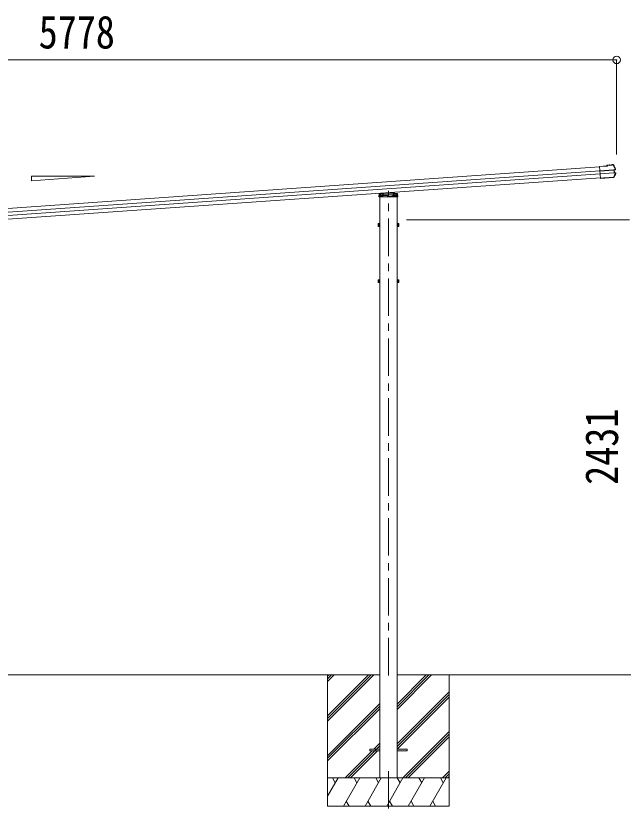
# Model space of a CAD drawing. Units: millimetres at full size, sheet at 1:40; details may follow other scales. Extents: x -11243 to 11243, y -7760 to 7760.
# Drawn here: x 4023 to 7268, y -4551 to -288 of the extents above; entities that cross this region are included whole.
import ezdxf
from ezdxf.enums import TextEntityAlignment as Align

# ---------------------------------------------------------------- set-up
doc = ezdxf.new("R2010")
doc.units = ezdxf.units.MM
doc.header["$LTSCALE"] = 40
doc.header["$PDMODE"] = 32
doc.header["$PDSIZE"] = 40
doc.linetypes.add('CHAIN1', pattern=[8, 5, -1, 1, -1])
doc.linetypes.add('DASHED1', pattern=[1.8, 1.2, -0.6])
for name, color, linetype, lineweight in [('0-0_0', 7, 'Continuous', 9), ('0-1_本体', 5, 'CHAIN1', 9), ('0-3_ELV2', 4, 'Continuous', 9), ('0-6_OTH_LINE', 6, 'Continuous', 9), ('0-7_SHAPE', 4, 'Continuous', 9)]:
    doc.layers.add(name, color=color, linetype=linetype, lineweight=lineweight)
doc.styles.add('ＭＳ ゴシック', font='')
doc.styles.get('ＭＳ ゴシック').set_extended_font_data('MS Gothic')

msp = doc.modelspace()

# ---------------------------------------------------------------- linework, layer by layer
at = {"layer": '0-0_0'}
for p, q in [((2760.66, -3807.74), (5967.66, -3807.74)), ((5689.16, -3807.74), (5689.16, -4507.74)), ((5689.16, -4026.72), (5908.14, -3807.74)), ((5689.16, -4040.86), (5922.28, -3807.74)), ((5689.16, -4055), (5936.43, -3807.74)), ((5689.16, -3842.87), (5724.29, -3807.74)), ((5689.16, -3828.73), (5710.15, -3807.74)), ((5689.16, -3814.58), (5696.01, -3807.74)), ((6060.66, -3991.87), (6244.79, -3807.74)), ((6060.66, -3977.73), (6230.65, -3807.74)), ((6060.66, -3963.58), (6216.51, -3807.74)), ((6060.66, -3807.74), (7044.41, -3807.74)), ((6339.16, -3807.74), (6339.16, -4507.74)), ((6060.66, -4175.71), (6339.16, -3897.22)), ((6060.66, -4189.86), (6339.16, -3911.36)), ((5689.16, -4238.85), (5967.66, -3960.35)), ((6061.42, -4203.24), (6339.16, -3925.5)), ((5689.16, -4252.99), (5967.66, -3974.49)), ((5689.16, -4267.13), (5967.66, -3988.63)), ((6090.77, -4357.74), (6339.16, -4109.35)), ((6104.91, -4357.74), (6339.16, -4123.49)), ((5936.9, -4203.24), (5967.66, -4172.48)), ((6119.05, -4357.74), (6339.16, -4137.63)), ((5782.4, -4357.74), (5927.9, -4212.24)), ((5796.54, -4357.74), (5967.66, -4186.62)), ((5810.69, -4357.74), (5956.19, -4212.24)), ((6302.9, -4357.74), (6339.16, -4321.48)), ((6317.04, -4357.74), (6339.16, -4335.62)), ((5689.16, -4357.74), (6339.16, -4357.74)), ((5689.16, -4454.99), (5745.31, -4357.74)), ((5730.31, -4383.72), (5715.31, -4357.74)), ((5774.18, -4507.74), (5860.78, -4357.74)), ((5845.78, -4383.72), (5830.78, -4357.74)), ((5889.65, -4507.74), (5976.25, -4357.74)), ((5961.25, -4383.72), (5946.25, -4357.74)), ((6005.12, -4507.74), (6091.72, -4357.74)), ((6076.72, -4383.72), (6061.72, -4357.74)), ((6120.59, -4507.74), (6207.19, -4357.74)), ((6192.19, -4383.72), (6177.19, -4357.74)), ((6236.06, -4507.74), (6322.66, -4357.74)), ((6292.66, -4357.74), (6307.66, -4383.72)), ((6331.19, -4357.74), (6339.16, -4349.76)), ((5689.16, -4507.74), (6339.16, -4507.74)), ((5789.18, -4481.76), (5804.17, -4507.74)), ((5904.65, -4481.76), (5919.65, -4507.74)), ((6020.12, -4481.76), (6035.12, -4507.74)), ((6135.59, -4481.76), (6150.59, -4507.74)), ((6251.06, -4481.76), (6266.06, -4507.74))]:
    msp.add_line(p, q, dxfattribs=at)
at = {"layer": '0-1_本体'}
for p, q in [((6014.16, -3810.24), (6014.16, -1221.55)), ((6014.16, -4321.61), (6014.16, -4550.61))]:
    msp.add_line(p, q, dxfattribs=at)
at = {"layer": '0-3_ELV2'}
for p, q in [((7143.17, -1094.46), (1570.77, -1484.12)), ((7182.25, -1088.54), (7142.95, -1091.29)), ((7147.46, -1155.73), (7142.95, -1091.29)), ((7143.06, -1092.79), (7183.86, -1089.93)), ((7194.82, -1083.25), (7181.95, -1084.15)), ((7181.95, -1084.15), (7182.25, -1088.54)), ((7194.92, -1084.75), (7183.55, -1085.55)), ((7183.86, -1089.93), (7183.55, -1085.55)), ((7183.55, -1085.55), (7184.13, -1086.13)), ((7184.57, -1090.56), (7183.86, -1089.93)), ((7194.93, -1084.78), (7193.63, -1084.87)), ((7193.63, -1084.87), (7193.76, -1086.83)), ((7193.76, -1086.83), (7210.72, -1085.65)), ((7194.92, -1084.75), (7194.82, -1083.25)), ((7194.82, -1083.25), (7195.02, -1083.85)), ((7194.92, -1084.75), (7194.93, -1084.78)), ((7194.93, -1084.78), (7194.96, -1085.25)), ((7209.31, -1084.24), (7194.96, -1085.25)), ((7199.15, -1084.95), (7199.25, -1086.45)), ((7205.24, -1086.03), (7205.13, -1084.53)), ((7209.06, -1082.87), (7209.18, -1082.25)), ((7214.35, -1081.88), (7209.18, -1082.25)), ((7209.31, -1084.24), (7209.28, -1083.78)), ((7210.72, -1085.65), (7210.58, -1083.69)), ((7144.59, -1114.77), (1572.19, -1504.43)), ((7145.8, -1132), (1573.39, -1521.67)), ((7144.63, -1115.24), (7217.53, -1110.15)), ((7217.62, -1111.38), (7144.71, -1116.48)), ((7218.59, -1125.25), (7145.68, -1130.34)), ((7145.77, -1131.58), (7218.68, -1126.48)), ((7217.56, -1149.32), (7170.5, -1152.61)), ((7216.74, -1150.89), (7170.6, -1154.11)), ((7219.02, -1110.04), (7219.94, -1109.98)), ((7219.39, -1111.37), (7219.9, -1111.33)), ((7219.57, -1126.36), (7219.8, -1126.34)), ((7225.85, -1108.39), (7219.94, -1109.98)), ((7219.94, -1109.98), (7221.08, -1126.31)), ((7220.17, -1126.37), (7221.08, -1126.31)), ((7220.86, -1124.97), (7220.34, -1125.01)), ((7220.6, -1111.17), (7221.52, -1111.11)), ((7221.08, -1126.31), (7227.12, -1127.05)), ((7221.57, -1125.04), (7222.49, -1124.97)), ((7147.22, -1152.31), (1574.81, -1541.98)), ((7164.11, -1153.06), (7147.35, -1154.23)), ((7154.91, -1154.81), (7147.43, -1155.33)), ((7164.22, -1154.56), (7147.46, -1155.73)), ((7154.94, -1155.21), (7154.83, -1153.71)), ((7164.11, -1153.06), (7164.28, -1152.68)), ((7164.11, -1153.06), (7164.22, -1154.56)), ((7164.22, -1154.56), (7164.39, -1154.18)), ((7164.28, -1152.68), (7170.27, -1152.26)), ((7164.28, -1152.68), (7164.39, -1154.18)), ((7164.39, -1154.18), (7170.37, -1153.76)), ((7170.27, -1152.26), (7170.5, -1152.61)), ((7170.5, -1152.61), (7170.6, -1154.11)), ((5965.74, -1235.66), (6014.16, -1232.28)), ((6014.16, -1232.28), (6062.58, -1235.66)), ((6043.98, -1229.74), (6044.26, -1234.38)), ((5965.22, -1244.17), (6014.16, -1240.75)), ((5967.66, -4357.74), (5967.66, -1254.68)), ((6014.16, -1240.75), (6063.1, -1244.17)), ((6060.66, -4357.74), (6060.66, -1254.68)), ((6063.51, -1236.6), (6064.61, -1254.68)), ((5958.96, -1397.98), (5959.54, -1396.97)), ((5958.96, -1397.98), (5958.96, -1410.98)), ((5964.46, -1396.97), (5959.54, -1396.97)), ((5964.46, -1400.72), (5959.54, -1400.72)), ((5964.45, -1404.78), (5966.06, -1404.78)), ((5964.46, -1396.77), (5964.46, -1411.78)), ((5966.06, -1397.23), (5964.46, -1397.23)), ((5964.46, -1403.78), (5966.06, -1403.78)), ((6062.26, -1397.23), (6063.86, -1397.23)), ((6063.86, -1403.78), (6062.26, -1403.78)), ((6063.87, -1404.78), (6062.26, -1404.78)), ((6063.86, -1396.77), (6063.86, -1411.78)), ((6063.86, -1396.77), (6068.78, -1396.77)), ((6063.86, -1400.52), (6068.78, -1400.52)), ((6069.36, -1397.78), (6068.78, -1396.77)), ((6069.36, -1397.78), (6069.36, -1410.78)), ((5958.96, -1410.98), (5959.54, -1411.98)), ((5964.46, -1408.23), (5959.54, -1408.23)), ((5964.46, -1411.98), (5959.54, -1411.98)), ((5964.46, -1411.33), (5966.06, -1411.33)), ((6063.86, -1411.33), (6062.26, -1411.33)), ((6063.86, -1408.03), (6068.78, -1408.03)), ((6063.86, -1411.78), (6068.78, -1411.78)), ((6069.36, -1410.78), (6068.78, -1411.78)), ((5958.96, -1697.98), (5959.54, -1696.97)), ((5958.96, -1697.98), (5958.96, -1710.98)), ((5964.46, -1696.97), (5959.54, -1696.97)), ((5964.46, -1700.72), (5959.54, -1700.72)), ((5964.45, -1704.78), (5966.06, -1704.78)), ((5964.46, -1696.77), (5964.46, -1711.78)), ((5966.06, -1697.23), (5964.46, -1697.23)), ((5964.46, -1703.78), (5966.06, -1703.78)), ((6062.26, -1697.23), (6063.86, -1697.23)), ((6063.86, -1703.78), (6062.26, -1703.78)), ((6063.87, -1704.78), (6062.26, -1704.78)), ((6063.86, -1696.77), (6063.86, -1711.78)), ((6063.86, -1696.77), (6068.78, -1696.77)), ((6063.86, -1700.52), (6068.78, -1700.52)), ((6069.36, -1697.78), (6068.78, -1696.77)), ((6069.36, -1697.78), (6069.36, -1710.78)), ((5958.96, -1710.98), (5959.54, -1711.98)), ((5964.46, -1708.23), (5959.54, -1708.23)), ((5964.46, -1711.98), (5959.54, -1711.98)), ((5964.46, -1711.33), (5966.06, -1711.33)), ((6063.86, -1711.33), (6062.26, -1711.33)), ((6063.86, -1708.03), (6068.78, -1708.03)), ((6063.86, -1711.78), (6068.78, -1711.78)), ((6069.36, -1710.78), (6068.78, -1711.78)), ((5914.16, -4203.24), (5967.66, -4203.24)), ((6114.16, -4203.24), (6060.66, -4203.24))]:
    msp.add_line(p, q, dxfattribs=at)
at = {"layer": '0-3_ELV2', "linetype": 'DASHED1'}
for p, q in [((6014.16, -1234.28), (5967.77, -1237.53)), ((5983.4, -1245.12), (5984.09, -1233.93)), ((5986.1, -1233.79), (5984.82, -1254.68)), ((6060.56, -1237.53), (6014.16, -1234.28)), ((6041.98, -1229.88), (6043.5, -1254.68)), ((6044.26, -1234.38), (6044.92, -1245.12)), ((5965.29, -1244.18), (6063.03, -1244.18)), ((5967.77, -1237.53), (5966.72, -1254.68)), ((5967.19, -1246.98), (5972.16, -1246.98)), ((5967.24, -1246.18), (6061.09, -1246.18)), ((6014.16, -1242.75), (5967.25, -1246.03)), ((5970.96, -1237.3), (5970.96, -1250.94)), ((5970.96, -1250.94), (5971.96, -1252.68)), ((6056.36, -1252.68), (5971.96, -1252.68)), ((5972.16, -1237.22), (5972.16, -1252.68)), ((5973.66, -1245.58), (5973.66, -1252.68)), ((5976.76, -1246.18), (5976.76, -1252.68)), ((5976.89, -1246.18), (5976.89, -1252.68)), ((5977.16, -1245.34), (5977.16, -1252.68)), ((5977.16, -1250.94), (5980.16, -1250.94)), ((5980.16, -1245.13), (5980.16, -1252.68)), ((5988.16, -1244.18), (5988.16, -1246.18)), ((5992.66, -1246.98), (5992.66, -1244.25)), ((5994.16, -1246.98), (5992.66, -1246.98)), ((5994.16, -1244.15), (5994.16, -1246.98)), ((6061.08, -1246.03), (6014.16, -1242.75)), ((6034.16, -1246.98), (6034.16, -1244.15)), ((6034.16, -1246.98), (6035.66, -1246.98)), ((6035.66, -1244.25), (6035.66, -1246.98)), ((6040.16, -1246.18), (6040.16, -1244.18)), ((6048.16, -1245.13), (6048.16, -1252.68)), ((6048.16, -1250.94), (6051.16, -1250.94)), ((6051.16, -1245.34), (6051.16, -1252.68)), ((6051.43, -1246.18), (6051.43, -1252.68)), ((6051.56, -1246.18), (6051.56, -1252.68)), ((6054.66, -1245.58), (6054.66, -1252.68)), ((6056.16, -1237.22), (6056.16, -1252.68)), ((6056.16, -1246.98), (6061.13, -1246.98)), ((6056.36, -1252.68), (6057.36, -1250.94)), ((6057.36, -1237.3), (6057.36, -1250.94)), ((6061.61, -1254.68), (6060.56, -1237.53))]:
    msp.add_line(p, q, dxfattribs=at)
at = {"layer": '0-3_ELV2'}
for points in [[(7214.78, -1083.36), (7209.29, -1083.75), (7209.18, -1082.25)], [(7210.58, -1083.69), (7209.28, -1083.78), (7209.29, -1083.75)], [(7215.94, -1084.01), (7221.45, -1095.24), (7226.7, -1106.61)], [(7228.13, -1128.92), (7222.96, -1139.18), (7217.56, -1149.32)], [(7226.24, -1109.84), (7221.52, -1111.11), (7222.49, -1124.97), (7227.3, -1125.56)], [(7170.27, -1152.26), (7170.37, -1153.76), (7170.6, -1154.11)], [(6064.61, -1254.68), (5963.71, -1254.68), (5964.82, -1236.6)], [(5967.66, -1395.78), (5966.06, -1395.78), (5966.06, -1412.78), (5967.66, -1412.78)], [(6060.66, -1395.78), (6062.26, -1395.78), (6062.26, -1412.78), (6060.66, -1412.78)], [(5967.66, -1695.78), (5966.06, -1695.78), (5966.06, -1712.78), (5967.66, -1712.78)], [(6060.66, -1695.78), (6062.26, -1695.78), (6062.26, -1712.78), (6060.66, -1712.78)], [(5914.16, -4203.24), (5914.16, -4212.24), (5967.66, -4212.24)], [(6114.16, -4203.24), (6114.16, -4212.24), (6060.66, -4212.24)]]:
    msp.add_lwpolyline(points, dxfattribs=at)
for centre, radius, start, end in [((7214.58, -1085.07), 3.19, 26.86597, 94.02466), ((7214.87, -1084.56), 1.2, 26.89869, 94.02902), ((6769.59, -1310.45), 502, 24.03393, 26.8619), ((7225.51, -1107.14), 1.3, 285.12702, 24.10936), ((7225.51, -1107.14), 2.8, 285, 24.03393), ((7216.52, -1147.7), 3.19, 273.987, 331.41712), ((6778.52, -909.04), 502, 331.41438, 333.93986), ((7226.96, -1128.34), 1.3, 333.87402, 82.86161), ((7226.96, -1128.34), 2.8, 333.93986, 83), ((5965.81, -1236.66), 1, 94, 176.5), ((6062.51, -1236.66), 1, 3.5, 86), ((5965.29, -1245.17), 1, 94, 176.5), ((6063.03, -1245.17), 1, 3.5, 86), ((5962.28, -1398.85), 3.32, 145.61575, 214.38425), ((5971.38, -1404.48), 12.42, 162.41205, 197.58795), ((6066.04, -1398.65), 3.32, 325.61575, 34.38425), ((6056.94, -1404.28), 12.42, 342.41205, 17.58795), ((5962.28, -1410.1), 3.32, 145.61575, 214.38425), ((6066.04, -1409.9), 3.32, 325.61575, 34.38425), ((5962.28, -1698.85), 3.32, 145.61575, 214.38425), ((5971.38, -1704.48), 12.42, 162.41205, 197.58795), ((6066.04, -1698.65), 3.32, 325.61575, 34.38425), ((6056.94, -1704.28), 12.42, 342.41205, 17.58795), ((5962.28, -1710.1), 3.32, 145.61575, 214.38425), ((6066.04, -1709.9), 3.32, 325.61575, 34.38425)]:
    msp.add_arc(centre, radius, start, end, dxfattribs=at)
at = {"layer": '0-3_ELV2', "linetype": 'DASHED1'}
for centre, start, end in [((5965.29, -1245.18), 90, 176.5), ((6063.03, -1245.18), 3.5, 90)]:
    msp.add_arc(centre, 1, start, end, dxfattribs=at)
at = {"layer": '0-3_ELV2'}
for centre, major_axis, ratio, start_param, end_param in [((7184.21, -1087.33), (-0.08, 1.2), 0.052408, 5.1044164, 6.2220988), ((7173.39, -1279.31), (-34.91, 499.28), 0.052408, 5.0964197, 5.1044164), ((7195.24, -1087.04), (-0.22, 3.19), 0.016053, 5.3122341, 6.2220988), ((7209.29, -1086.05), (-0.22, 3.19), 0.016053, 0.0610865, 0.9709512), ((7217.55, -1110.44), (1.5, 0.1), 0.19438, 0.8222243, 1.5707963), ((7217.66, -1111.96), (2.99, 0.21), 0.19438, 0.9410649, 1.5707963), ((7217.55, -1110.44), (1.48, 0.4), 0.014741, 0.0756738, 0.8193583), ((7218.55, -1124.66), (2.99, 0.21), 0.19438, 4.712389, 5.3421204), ((7218.65, -1126.19), (1.5, 0.1), 0.19438, 4.712389, 5.3570179), ((7218.65, -1126.19), (1.52, -0.19), 0.014741, 5.567803, 6.2075115), ((7217.66, -1111.96), (2.95, 0.79), 0.014741, 0.0756738, 0.7041788), ((7218.55, -1124.66), (3.03, -0.37), 0.014741, 5.5790065, 6.2075115)]:
    msp.add_ellipse(centre, major_axis=major_axis, ratio=ratio, start_param=start_param, end_param=end_param, dxfattribs=at)
at = {"layer": '0-6_OTH_LINE'}
for p, q in [((7234.06, -522.65), (1456.06, -522.65)), ((7234.06, -522.65), (7234.06, -1027.62)), ((7302.35, -1376.98), (6110.66, -1376.98)), ((7753.35, -3807.74), (7044.41, -3807.74))]:
    msp.add_line(p, q, dxfattribs=at)
msp.add_point((7234.06, -522.65), dxfattribs=at)
at = {"layer": '0-7_SHAPE'}
for p, q in [((4106.9, -1144.28), (4442.9, -1144.28)), ((4106.9, -1167.77), (4106.9, -1144.28)), ((4442.9, -1144.28), (4106.9, -1167.77))]:
    msp.add_line(p, q, dxfattribs=at)

# ---------------------------------------------------------------- texts
at = {"layer": '0-6_OTH_LINE', "color": 7, "style": 'ＭＳ ゴシック', "width": 0.85}
msp.add_text('5778', height=176, dxfattribs=at).set_placement((4145.06, -514.65), align=Align.BOTTOM_LEFT)
msp.add_text('2431', height=176, rotation=90, dxfattribs=at).set_placement((7294.35, -2792.36), align=Align.BOTTOM_LEFT)

doc.saveas('drawing.dxf')
